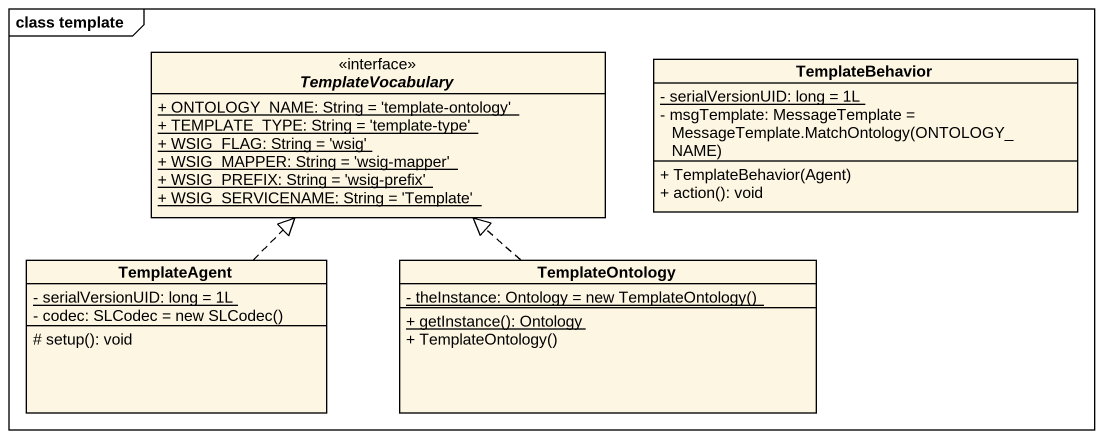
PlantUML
@startuml
mainframe class template
hide circle
hide empty members
skinparam classAttributeIconSize 0
interface TemplateVocabulary <<interface>> {
  {static} + ONTOLOGY_NAME: String = 'template-ontology'
  {static} + TEMPLATE_TYPE: String = 'template-type'
  {static} + WSIG_FLAG: String = 'wsig'
  {static} + WSIG_MAPPER: String = 'wsig-mapper'
  {static} + WSIG_PREFIX: String = 'wsig-prefix'
  {static} + WSIG_SERVICENAME: String = 'Template'
}
class TemplateBehavior {
  {static} - serialVersionUID: long = 1L
  {field} - msgTemplate: MessageTemplate = MessageTemplate.MatchOntology(ONTOLOGY_NAME)
  + TemplateBehavior(Agent)
  + action(): void
}
class TemplateAgent {
  {static} - serialVersionUID: long = 1L
  {field} - codec: SLCodec = new SLCodec()
  # setup(): void
}
class TemplateOntology {
  {static} {field} - theInstance: Ontology = new TemplateOntology()
  {static} + getInstance(): Ontology
  + TemplateOntology()
}
TemplateAgent .up.|> TemplateVocabulary
TemplateOntology .up.|> TemplateVocabulary
@enduml
